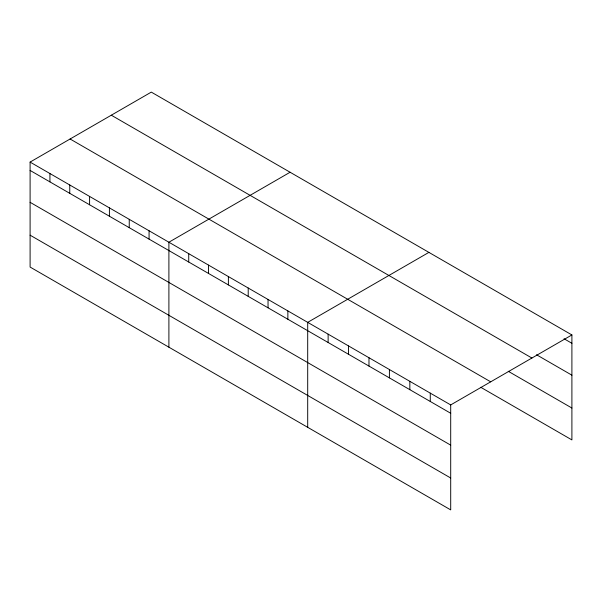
<?xml version="1.0" encoding="UTF-8"?>
<svg xmlns="http://www.w3.org/2000/svg" width="602" height="602" viewBox="0 0 602 602"><rect width="100%" height="100%" fill="white"/><g stroke="black" fill="none" stroke-linecap="round" stroke-linejoin="round"><path stroke-width="0.9" d="M450.702 445.149L450.702 404.92L30.1 162.088L30.1 267.055L450.702 509.886L450.702 445.149L30.1 202.317M480.757 387.289L571.9 439.911L571.9 334.945L151.298 92.114L30.1 162.088M290.096 172.247L168.899 242.222L168.899 347.188M428.895 252.381L307.697 322.356L307.697 427.322M450.702 404.92L571.9 334.945M564.044 338.753L571.9 343.29M536.54 354.759L571.9 375.174M111.302 115.2L531.905 358.032M508.254 371.283L571.9 408.028M70.095 138.994L490.698 381.826M30.1 170.434L450.702 413.265M30.1 235.171L450.702 478.003M430.272 393.121L430.272 401.466M409.842 381.329L409.842 389.675M389.411 369.53L389.411 377.875M368.981 357.738L368.981 366.084M348.55 345.947L348.55 354.292M328.128 334.148L328.128 342.493M287.869 310.91L287.869 319.256M268.04 299.457L268.04 307.803M248.212 288.012L248.212 296.357M228.384 276.566L228.384 284.912M208.555 265.113L208.555 273.458M188.727 253.668L188.727 262.013M149.07 230.777L149.07 239.114M129.242 219.324L129.242 227.669M109.413 207.878L109.413 216.223M89.585 196.433L89.585 204.778M69.757 184.98L69.757 193.325M49.928 173.534L49.928 181.879"/></g></svg>
